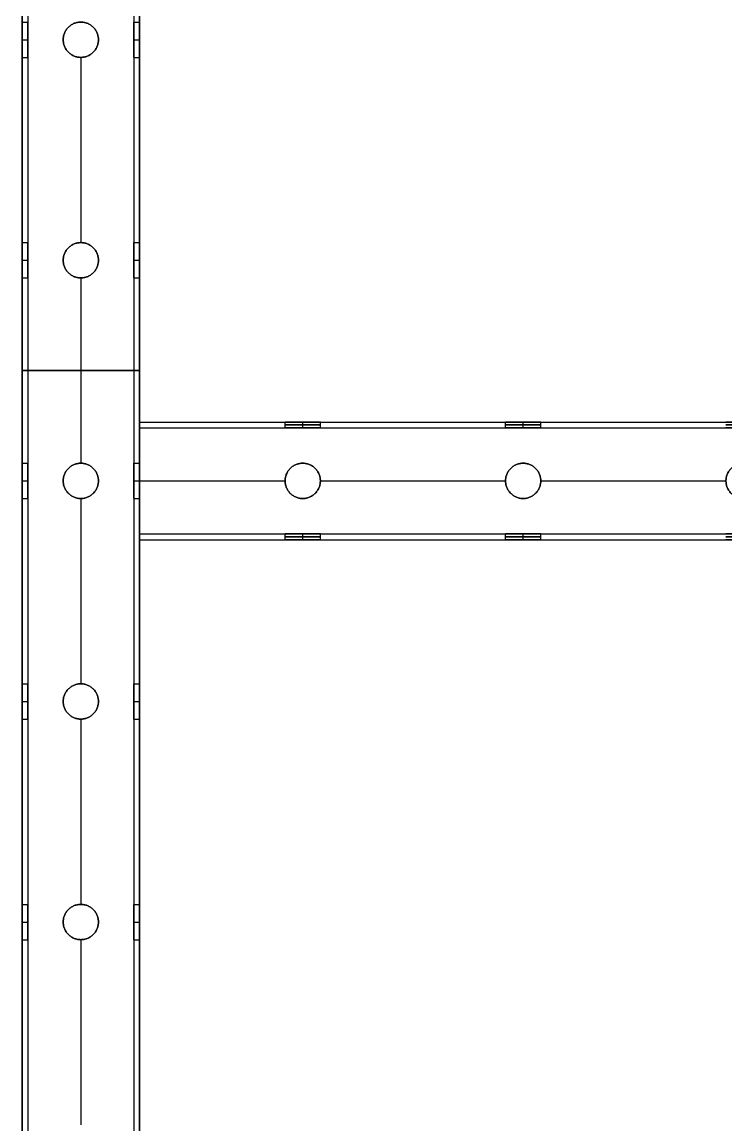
# Model space of a CAD drawing. Header units: millimetres. Extents: x 1279 to 9834, y -699 to 998.
# Drawn here: x 6355.5 to 6595, y -204.2 to 170.8 of the extents above; entities that cross this region are included whole.
import ezdxf

# ---------------------------------------------------------------- set-up
doc = ezdxf.new("R2010")
doc.units = ezdxf.units.MM
doc.header["$MEASUREMENT"] = 0
doc.layers.add('staal', color=7, linetype='Continuous', true_color=0x4c4c4c)

msp = doc.modelspace()

# ---------------------------------------------------------------- linework, layer by layer
at = {"layer": 'staal'}
for p, q in [((6355.49, 170.8, 1905.19), (6357.49, 170.8, 1905.19)), ((6375.49, 170.8, 1923.19), (6375.49, 170.8, 1925.19)), ((6375.49, 170.8, 1885.19), (6375.49, 170.8, 1887.19)), ((6393.49, 170.8, 1905.19), (6395.49, 170.8, 1905.19)), ((6355.49, 164.8, 1899.19), (6357.49, 164.8, 1899.19)), ((6355.49, 164.8, 1911.19), (6357.49, 164.8, 1911.19)), ((6369.49, 164.8, 1923.19), (6369.49, 164.8, 1925.19)), ((6369.49, 164.8, 1885.19), (6369.49, 164.8, 1887.19)), ((6381.49, 164.8, 1923.19), (6381.49, 164.8, 1925.19)), ((6381.49, 164.8, 1885.19), (6381.49, 164.8, 1887.19)), ((6393.49, 164.8, 1899.19), (6395.49, 164.8, 1899.19)), ((6393.49, 164.8, 1911.19), (6395.49, 164.8, 1911.19)), ((6355.49, 158.8, 1905.19), (6357.49, 158.8, 1905.19)), ((6375.49, 158.8, 1923.19), (6375.49, 158.8, 1925.19)), ((6375.49, 158.8, 1885.19), (6375.49, 158.8, 1887.19)), ((6393.49, 158.8, 1905.19), (6395.49, 158.8, 1905.19)), ((6355.49, 95.8, 1905.19), (6357.49, 95.8, 1905.19)), ((6375.49, 95.8, 1923.19), (6375.49, 95.8, 1925.19)), ((6375.49, 95.8, 1885.19), (6375.49, 95.8, 1887.19)), ((6393.49, 95.8, 1905.19), (6395.49, 95.8, 1905.19)), ((6355.49, 89.8, 1899.19), (6357.49, 89.8, 1899.19)), ((6355.49, 89.8, 1911.19), (6357.49, 89.8, 1911.19)), ((6369.49, 89.8, 1923.19), (6369.49, 89.8, 1925.19)), ((6369.49, 89.8, 1885.19), (6369.49, 89.8, 1887.19)), ((6381.49, 89.8, 1923.19), (6381.49, 89.8, 1925.19)), ((6381.49, 89.8, 1885.19), (6381.49, 89.8, 1887.19)), ((6393.49, 89.8, 1899.19), (6395.49, 89.8, 1899.19)), ((6393.49, 89.8, 1911.19), (6395.49, 89.8, 1911.19)), ((6355.49, 83.8, 1905.19), (6357.49, 83.8, 1905.19)), ((6375.49, 83.8, 1923.19), (6375.49, 83.8, 1925.19)), ((6375.49, 83.8, 1885.19), (6375.49, 83.8, 1887.19)), ((6393.49, 83.8, 1905.19), (6395.49, 83.8, 1905.19)), ((6395.49, 32.8, 796.69), (6395.49, 34.8, 796.69)), ((6444.99, 32.8, 796.69), (6444.99, 34.8, 796.69)), ((6450.99, 32.8, 802.69), (6450.99, 34.8, 802.69)), ((6450.99, 32.8, 790.69), (6450.99, 34.8, 790.69)), ((6456.99, 32.8, 796.69), (6456.99, 34.8, 796.69)), ((6519.99, 32.8, 796.69), (6519.99, 34.8, 796.69)), ((6525.99, 32.8, 802.69), (6525.99, 34.8, 802.69)), ((6525.99, 32.8, 790.69), (6525.99, 34.8, 790.69)), ((6531.99, 32.8, 796.69), (6531.99, 34.8, 796.69)), ((6355.49, 20.8, 1905.19), (6357.49, 20.8, 1905.19)), ((6375.49, 20.8, 1923.19), (6375.49, 20.8, 1925.19)), ((6375.49, 20.8, 1885.19), (6375.49, 20.8, 1887.19)), ((6393.49, 20.8, 1905.19), (6395.49, 20.8, 1905.19)), ((6450.99, 20.8, 778.69), (6450.99, 20.8, 776.69)), ((6450.99, 20.8, 816.69), (6450.99, 20.8, 814.69)), ((6525.99, 20.8, 778.69), (6525.99, 20.8, 776.69)), ((6525.99, 20.8, 816.69), (6525.99, 20.8, 814.69)), ((6355.49, 14.8, 1899.19), (6357.49, 14.8, 1899.19)), ((6355.49, 14.8, 1911.19), (6357.49, 14.8, 1911.19)), ((6369.49, 14.8, 1923.19), (6369.49, 14.8, 1925.19)), ((6369.49, 14.8, 1885.19), (6369.49, 14.8, 1887.19)), ((6381.49, 14.8, 1923.19), (6381.49, 14.8, 1925.19)), ((6381.49, 14.8, 1885.19), (6381.49, 14.8, 1887.19)), ((6393.49, 14.8, 1899.19), (6395.49, 14.8, 1899.19)), ((6393.49, 14.8, 1911.19), (6395.49, 14.8, 1911.19)), ((6395.49, 14.8, 816.69), (6395.49, 14.8, 814.69)), ((6395.49, 14.8, 778.69), (6395.49, 14.8, 776.69)), ((6444.99, 14.8, 778.69), (6444.99, 14.8, 776.69)), ((6444.99, 14.8, 816.69), (6444.99, 14.8, 814.69)), ((6456.99, 14.8, 778.69), (6456.99, 14.8, 776.69)), ((6456.99, 14.8, 816.69), (6456.99, 14.8, 814.69)), ((6519.99, 14.8, 778.69), (6519.99, 14.8, 776.69)), ((6519.99, 14.8, 816.69), (6519.99, 14.8, 814.69)), ((6531.99, 14.8, 778.69), (6531.99, 14.8, 776.69)), ((6531.99, 14.8, 816.69), (6531.99, 14.8, 814.69)), ((6355.49, 8.8, 1905.19), (6357.49, 8.8, 1905.19)), ((6375.49, 8.8, 1923.19), (6375.49, 8.8, 1925.19)), ((6375.49, 8.8, 1885.19), (6375.49, 8.8, 1887.19)), ((6393.49, 8.8, 1905.19), (6395.49, 8.8, 1905.19)), ((6450.99, 8.8, 778.69), (6450.99, 8.8, 776.69)), ((6450.99, 8.8, 816.69), (6450.99, 8.8, 814.69)), ((6525.99, 8.8, 778.69), (6525.99, 8.8, 776.69)), ((6525.99, 8.8, 816.69), (6525.99, 8.8, 814.69)), ((6395.49, -5.2, 796.69), (6395.49, -3.2, 796.69)), ((6444.99, -5.2, 796.69), (6444.99, -3.2, 796.69)), ((6450.99, -5.2, 802.69), (6450.99, -3.2, 802.69)), ((6450.99, -5.2, 790.69), (6450.99, -3.2, 790.69)), ((6456.99, -5.2, 796.69), (6456.99, -3.2, 796.69)), ((6519.99, -5.2, 796.69), (6519.99, -3.2, 796.69)), ((6525.99, -5.2, 802.69), (6525.99, -3.2, 802.69)), ((6525.99, -5.2, 790.69), (6525.99, -3.2, 790.69)), ((6531.99, -5.2, 796.69), (6531.99, -3.2, 796.69)), ((6355.49, -54.2, 1905.19), (6357.49, -54.2, 1905.19)), ((6375.49, -54.2, 1923.19), (6375.49, -54.2, 1925.19)), ((6375.49, -54.2, 1885.19), (6375.49, -54.2, 1887.19)), ((6393.49, -54.2, 1905.19), (6395.49, -54.2, 1905.19)), ((6355.49, -60.2, 1899.19), (6357.49, -60.2, 1899.19)), ((6355.49, -60.2, 1911.19), (6357.49, -60.2, 1911.19)), ((6369.49, -60.2, 1923.19), (6369.49, -60.2, 1925.19)), ((6369.49, -60.2, 1885.19), (6369.49, -60.2, 1887.19)), ((6381.49, -60.2, 1923.19), (6381.49, -60.2, 1925.19)), ((6381.49, -60.2, 1885.19), (6381.49, -60.2, 1887.19)), ((6393.49, -60.2, 1899.19), (6395.49, -60.2, 1899.19)), ((6393.49, -60.2, 1911.19), (6395.49, -60.2, 1911.19)), ((6355.49, -66.2, 1905.19), (6357.49, -66.2, 1905.19)), ((6375.49, -66.2, 1923.19), (6375.49, -66.2, 1925.19)), ((6375.49, -66.2, 1885.19), (6375.49, -66.2, 1887.19)), ((6393.49, -66.2, 1905.19), (6395.49, -66.2, 1905.19)), ((6355.49, -129.2, 1905.19), (6357.49, -129.2, 1905.19)), ((6375.49, -129.2, 1923.19), (6375.49, -129.2, 1925.19)), ((6375.49, -129.2, 1885.19), (6375.49, -129.2, 1887.19)), ((6393.49, -129.2, 1905.19), (6395.49, -129.2, 1905.19)), ((6355.49, -135.2, 1899.19), (6357.49, -135.2, 1899.19)), ((6355.49, -135.2, 1911.19), (6357.49, -135.2, 1911.19)), ((6369.49, -135.2, 1923.19), (6369.49, -135.2, 1925.19)), ((6369.49, -135.2, 1885.19), (6369.49, -135.2, 1887.19)), ((6381.49, -135.2, 1923.19), (6381.49, -135.2, 1925.19)), ((6381.49, -135.2, 1885.19), (6381.49, -135.2, 1887.19)), ((6393.49, -135.2, 1899.19), (6395.49, -135.2, 1899.19)), ((6393.49, -135.2, 1911.19), (6395.49, -135.2, 1911.19)), ((6355.49, -141.2, 1905.19), (6357.49, -141.2, 1905.19)), ((6375.49, -141.2, 1923.19), (6375.49, -141.2, 1925.19)), ((6375.49, -141.2, 1885.19), (6375.49, -141.2, 1887.19)), ((6393.49, -141.2, 1905.19), (6395.49, -141.2, 1905.19))]:
    msp.add_line(p, q, dxfattribs=at)
for points in [[(6355.49, 710.3), (7671.49, 710.3), (7671.49, -605.7), (6355.49, -605.7)], [(6395.49, 670.3), (7631.49, 670.3), (7631.49, -565.7), (6395.49, -565.7)]]:
    msp.add_lwpolyline(points, close=True, dxfattribs=at)
for points in [[(6355.49, 710.3, 1885.19), (6355.49, 52.3, 1885.19), (6355.49, -605.7, 1885.19)], [(6355.49, 710.3, 1925.19), (6355.49, 52.3, 1925.19), (6355.49, -605.7, 1925.19)], [(6357.49, 708.3, 1923.19), (6357.49, 52.3, 1923.19), (6357.49, -603.7, 1923.19)], [(6357.49, 708.3, 1887.19), (6357.49, 52.3, 1887.19), (6357.49, -603.7, 1887.19)], [(6393.49, 672.3, 1923.19), (6393.49, 52.3, 1923.19), (6393.49, -567.7, 1923.19)], [(6393.49, 672.3, 1887.19), (6393.49, 52.3, 1887.19), (6393.49, -567.7, 1887.19)], [(6395.49, 670.3, 1885.19), (6395.49, 52.3, 1885.19), (6395.49, -565.7, 1885.19)], [(6395.49, 670.3, 1925.19), (6395.49, 52.3, 1925.19), (6395.49, -565.7, 1925.19)], [(6355.49, 158.8, 1905.19), (6355.49, 127.3, 1905.19), (6355.49, 95.8, 1905.19)], [(6357.49, 158.8, 1905.19), (6357.49, 127.3, 1905.19), (6357.49, 95.8, 1905.19)], [(6375.49, 158.8, 1925.19), (6375.49, 127.3, 1925.19), (6375.49, 95.8, 1925.19)], [(6375.49, 158.8, 1923.19), (6375.49, 127.3, 1923.19), (6375.49, 95.8, 1923.19)], [(6375.49, 158.8, 1887.19), (6375.49, 127.3, 1887.19), (6375.49, 95.8, 1887.19)], [(6375.49, 158.8, 1885.19), (6375.49, 127.3, 1885.19), (6375.49, 95.8, 1885.19)], [(6393.49, 158.8, 1905.19), (6393.49, 127.3, 1905.19), (6393.49, 95.8, 1905.19)], [(6395.49, 158.8, 1905.19), (6395.49, 127.3, 1905.19), (6395.49, 95.8, 1905.19)], [(6355.49, 83.8, 1905.19), (6355.49, 52.3, 1905.19), (6355.49, 20.8, 1905.19)], [(6357.49, 83.8, 1905.19), (6357.49, 52.3, 1905.19), (6357.49, 20.8, 1905.19)], [(6375.49, 83.8, 1925.19), (6375.49, 52.3, 1925.19), (6375.49, 20.8, 1925.19)], [(6375.49, 83.8, 1923.19), (6375.49, 52.3, 1923.19), (6375.49, 20.8, 1923.19)], [(6375.49, 83.8, 1887.19), (6375.49, 52.3, 1887.19), (6375.49, 20.8, 1887.19)], [(6375.49, 83.8, 1885.19), (6375.49, 52.3, 1885.19), (6375.49, 20.8, 1885.19)], [(6393.49, 83.8, 1905.19), (6393.49, 52.3, 1905.19), (6393.49, 20.8, 1905.19)], [(6395.49, 83.8, 1905.19), (6395.49, 52.3, 1905.19), (6395.49, 20.8, 1905.19)], [(6395.49, 52.3, 1925.19), (6375.49, 52.3, 1925.19), (6355.49, 52.3, 1925.19)], [(6355.49, 52.3, 1925.19), (6355.49, 52.3, 1905.19), (6355.49, 52.3, 1885.19)], [(6355.49, 52.3, 1885.19), (6375.49, 52.3, 1885.19), (6395.49, 52.3, 1885.19)], [(6357.49, 52.3, 1887.19), (6357.49, 52.3, 1905.19), (6357.49, 52.3, 1923.19)], [(6357.49, 52.3, 1923.19), (6375.49, 52.3, 1923.19), (6393.49, 52.3, 1923.19)], [(6393.49, 52.3, 1887.19), (6375.49, 52.3, 1887.19), (6357.49, 52.3, 1887.19)], [(6393.49, 52.3, 1923.19), (6393.49, 52.3, 1905.19), (6393.49, 52.3, 1887.19)], [(6395.49, 52.3, 1885.19), (6395.49, 52.3, 1905.19), (6395.49, 52.3, 1925.19)], [(6395.49, -5.2, 776.69), (6395.49, 14.8, 776.69), (6395.49, 34.8, 776.69)], [(6395.49, 34.8, 776.69), (6713.24, 34.8, 776.69), (7030.99, 34.8, 776.69)], [(6395.49, 34.8, 776.69), (6395.49, 34.8, 796.69), (6395.49, 34.8, 816.69)], [(6395.49, 34.8, 816.69), (6713.24, 34.8, 816.69), (7030.99, 34.8, 816.69)], [(6395.49, 34.8, 816.69), (6395.49, 14.8, 816.69), (6395.49, -5.2, 816.69)], [(6395.49, 34.8, 796.69), (6420.24, 34.8, 796.69), (6444.99, 34.8, 796.69)], [(6456.99, 34.8, 796.69), (6488.49, 34.8, 796.69), (6519.99, 34.8, 796.69)], [(6531.99, 34.8, 796.69), (6563.49, 34.8, 796.69), (6594.99, 34.8, 796.69)], [(6395.49, 32.8, 814.69), (6395.49, 32.8, 796.69), (6395.49, 32.8, 778.69)], [(6395.49, 32.8, 778.69), (6713.24, 32.8, 778.69), (7030.99, 32.8, 778.69)], [(6395.49, 32.8, 814.69), (6713.24, 32.8, 814.69), (7030.99, 32.8, 814.69)], [(6395.49, 32.8, 778.69), (6395.49, 14.8, 778.69), (6395.49, -3.2, 778.69)], [(6395.49, -3.2, 814.69), (6395.49, 14.8, 814.69), (6395.49, 32.8, 814.69)], [(6395.49, 32.8, 796.69), (6420.24, 32.8, 796.69), (6444.99, 32.8, 796.69)], [(6456.99, 32.8, 796.69), (6488.49, 32.8, 796.69), (6519.99, 32.8, 796.69)], [(6531.99, 32.8, 796.69), (6563.49, 32.8, 796.69), (6594.99, 32.8, 796.69)], [(6395.49, 14.8, 776.69), (6420.24, 14.8, 776.69), (6444.99, 14.8, 776.69)], [(6395.49, 14.8, 816.69), (6420.24, 14.8, 816.69), (6444.99, 14.8, 816.69)], [(6395.49, 14.8, 778.69), (6420.24, 14.8, 778.69), (6444.99, 14.8, 778.69)], [(6395.49, 14.8, 814.69), (6420.24, 14.8, 814.69), (6444.99, 14.8, 814.69)], [(6456.99, 14.8, 776.69), (6488.49, 14.8, 776.69), (6519.99, 14.8, 776.69)], [(6456.99, 14.8, 816.69), (6488.49, 14.8, 816.69), (6519.99, 14.8, 816.69)], [(6456.99, 14.8, 778.69), (6488.49, 14.8, 778.69), (6519.99, 14.8, 778.69)], [(6456.99, 14.8, 814.69), (6488.49, 14.8, 814.69), (6519.99, 14.8, 814.69)], [(6531.99, 14.8, 776.69), (6563.49, 14.8, 776.69), (6594.99, 14.8, 776.69)], [(6531.99, 14.8, 816.69), (6563.49, 14.8, 816.69), (6594.99, 14.8, 816.69)], [(6531.99, 14.8, 778.69), (6563.49, 14.8, 778.69), (6594.99, 14.8, 778.69)], [(6531.99, 14.8, 814.69), (6563.49, 14.8, 814.69), (6594.99, 14.8, 814.69)], [(6355.49, 8.8, 1905.19), (6355.49, -22.7, 1905.19), (6355.49, -54.2, 1905.19)], [(6357.49, 8.8, 1905.19), (6357.49, -22.7, 1905.19), (6357.49, -54.2, 1905.19)], [(6375.49, 8.8, 1925.19), (6375.49, -22.7, 1925.19), (6375.49, -54.2, 1925.19)], [(6375.49, 8.8, 1923.19), (6375.49, -22.7, 1923.19), (6375.49, -54.2, 1923.19)], [(6375.49, 8.8, 1887.19), (6375.49, -22.7, 1887.19), (6375.49, -54.2, 1887.19)], [(6375.49, 8.8, 1885.19), (6375.49, -22.7, 1885.19), (6375.49, -54.2, 1885.19)], [(6393.49, 8.8, 1905.19), (6393.49, -22.7, 1905.19), (6393.49, -54.2, 1905.19)], [(6395.49, 8.8, 1905.19), (6395.49, -22.7, 1905.19), (6395.49, -54.2, 1905.19)], [(6395.49, -3.2, 778.69), (6713.24, -3.2, 778.69), (7030.99, -3.2, 778.69)], [(6395.49, -3.2, 778.69), (6395.49, -3.2, 796.69), (6395.49, -3.2, 814.69)], [(6395.49, -3.2, 814.69), (6713.24, -3.2, 814.69), (7030.99, -3.2, 814.69)], [(6395.49, -3.2, 796.69), (6420.24, -3.2, 796.69), (6444.99, -3.2, 796.69)], [(6456.99, -3.2, 796.69), (6488.49, -3.2, 796.69), (6519.99, -3.2, 796.69)], [(6531.99, -3.2, 796.69), (6563.49, -3.2, 796.69), (6594.99, -3.2, 796.69)], [(6395.49, -5.2, 776.69), (6713.24, -5.2, 776.69), (7030.99, -5.2, 776.69)], [(6395.49, -5.2, 816.69), (6713.24, -5.2, 816.69), (7030.99, -5.2, 816.69)], [(6395.49, -5.2, 816.69), (6395.49, -5.2, 796.69), (6395.49, -5.2, 776.69)], [(6395.49, -5.2, 796.69), (6420.24, -5.2, 796.69), (6444.99, -5.2, 796.69)], [(6456.99, -5.2, 796.69), (6488.49, -5.2, 796.69), (6519.99, -5.2, 796.69)], [(6531.99, -5.2, 796.69), (6563.49, -5.2, 796.69), (6594.99, -5.2, 796.69)], [(6355.49, -66.2, 1905.19), (6355.49, -97.7, 1905.19), (6355.49, -129.2, 1905.19)], [(6357.49, -66.2, 1905.19), (6357.49, -97.7, 1905.19), (6357.49, -129.2, 1905.19)], [(6375.49, -66.2, 1925.19), (6375.49, -97.7, 1925.19), (6375.49, -129.2, 1925.19)], [(6375.49, -66.2, 1923.19), (6375.49, -97.7, 1923.19), (6375.49, -129.2, 1923.19)], [(6375.49, -66.2, 1887.19), (6375.49, -97.7, 1887.19), (6375.49, -129.2, 1887.19)], [(6375.49, -66.2, 1885.19), (6375.49, -97.7, 1885.19), (6375.49, -129.2, 1885.19)], [(6393.49, -66.2, 1905.19), (6393.49, -97.7, 1905.19), (6393.49, -129.2, 1905.19)], [(6395.49, -66.2, 1905.19), (6395.49, -97.7, 1905.19), (6395.49, -129.2, 1905.19)], [(6355.49, -141.2, 1905.19), (6355.49, -172.7, 1905.19), (6355.49, -204.2, 1905.19)], [(6357.49, -141.2, 1905.19), (6357.49, -172.7, 1905.19), (6357.49, -204.2, 1905.19)], [(6375.49, -141.2, 1925.19), (6375.49, -172.7, 1925.19), (6375.49, -204.2, 1925.19)], [(6375.49, -141.2, 1923.19), (6375.49, -172.7, 1923.19), (6375.49, -204.2, 1923.19)], [(6375.49, -141.2, 1887.19), (6375.49, -172.7, 1887.19), (6375.49, -204.2, 1887.19)], [(6375.49, -141.2, 1885.19), (6375.49, -172.7, 1885.19), (6375.49, -204.2, 1885.19)], [(6393.49, -141.2, 1905.19), (6393.49, -172.7, 1905.19), (6393.49, -204.2, 1905.19)], [(6395.49, -141.2, 1905.19), (6395.49, -172.7, 1905.19), (6395.49, -204.2, 1905.19)]]:
    msp.add_open_spline(points, degree=2, dxfattribs=at)
for points, weights, knots in [([(6355.49, 164.8, 1899.19), (6355.49, 170.8, 1899.19), (6355.49, 170.8, 1905.19), (6355.49, 170.8, 1911.19), (6355.49, 164.8, 1911.19), (6355.49, 158.8, 1911.19), (6355.49, 158.8, 1905.19), (6355.49, 158.8, 1899.19), (6355.49, 164.8, 1899.19)], [1, 0.707106781187, 1, 0.707106781187, 1, 0.707106781187, 1, 0.707106781187, 1], [0, 0, 0, 7.853982, 7.853982, 15.707963, 15.707963, 23.561945, 23.561945, 31.415927, 31.415927, 31.415927]), ([(6357.49, 164.8, 1899.19), (6357.49, 158.8, 1899.19), (6357.49, 158.8, 1905.19), (6357.49, 158.8, 1911.19), (6357.49, 164.8, 1911.19), (6357.49, 170.8, 1911.19), (6357.49, 170.8, 1905.19), (6357.49, 170.8, 1899.19), (6357.49, 164.8, 1899.19)], [1, 0.707106781187, 1, 0.707106781187, 1, 0.707106781187, 1, 0.707106781187, 1], [-31.415927, -31.415927, -31.415927, -23.561945, -23.561945, -15.707963, -15.707963, -7.853982, -7.853982, 0, 0, 0]), ([(6381.49, 164.8, 1925.19), (6381.49, 158.8, 1925.19), (6375.49, 158.8, 1925.19), (6369.49, 158.8, 1925.19), (6369.49, 164.8, 1925.19), (6369.49, 170.8, 1925.19), (6375.49, 170.8, 1925.19), (6381.49, 170.8, 1925.19), (6381.49, 164.8, 1925.19)], [1, 0.707106781187, 1, 0.707106781187, 1, 0.707106781187, 1, 0.707106781187, 1], [-31.415927, -31.415927, -31.415927, -23.561945, -23.561945, -15.707963, -15.707963, -7.853982, -7.853982, 0, 0, 0]), ([(6381.49, 164.8, 1923.19), (6381.49, 170.8, 1923.19), (6375.49, 170.8, 1923.19), (6369.49, 170.8, 1923.19), (6369.49, 164.8, 1923.19), (6369.49, 158.8, 1923.19), (6375.49, 158.8, 1923.19), (6381.49, 158.8, 1923.19), (6381.49, 164.8, 1923.19)], [1, 0.707106781187, 1, 0.707106781187, 1, 0.707106781187, 1, 0.707106781187, 1], [0, 0, 0, 7.853982, 7.853982, 15.707963, 15.707963, 23.561945, 23.561945, 31.415927, 31.415927, 31.415927]), ([(6381.49, 164.8, 1887.19), (6381.49, 158.8, 1887.19), (6375.49, 158.8, 1887.19), (6369.49, 158.8, 1887.19), (6369.49, 164.8, 1887.19), (6369.49, 170.8, 1887.19), (6375.49, 170.8, 1887.19), (6381.49, 170.8, 1887.19), (6381.49, 164.8, 1887.19)], [1, 0.707106781187, 1, 0.707106781187, 1, 0.707106781187, 1, 0.707106781187, 1], [-31.415927, -31.415927, -31.415927, -23.561945, -23.561945, -15.707963, -15.707963, -7.853982, -7.853982, 0, 0, 0]), ([(6381.49, 164.8, 1885.19), (6381.49, 170.8, 1885.19), (6375.49, 170.8, 1885.19), (6369.49, 170.8, 1885.19), (6369.49, 164.8, 1885.19), (6369.49, 158.8, 1885.19), (6375.49, 158.8, 1885.19), (6381.49, 158.8, 1885.19), (6381.49, 164.8, 1885.19)], [1, 0.707106781187, 1, 0.707106781187, 1, 0.707106781187, 1, 0.707106781187, 1], [0, 0, 0, 7.853982, 7.853982, 15.707963, 15.707963, 23.561945, 23.561945, 31.415927, 31.415927, 31.415927]), ([(6393.49, 164.8, 1899.19), (6393.49, 170.8, 1899.19), (6393.49, 170.8, 1905.19), (6393.49, 170.8, 1911.19), (6393.49, 164.8, 1911.19), (6393.49, 158.8, 1911.19), (6393.49, 158.8, 1905.19), (6393.49, 158.8, 1899.19), (6393.49, 164.8, 1899.19)], [1, 0.707106781187, 1, 0.707106781187, 1, 0.707106781187, 1, 0.707106781187, 1], [0, 0, 0, 7.853982, 7.853982, 15.707963, 15.707963, 23.561945, 23.561945, 31.415927, 31.415927, 31.415927]), ([(6395.49, 164.8, 1899.19), (6395.49, 158.8, 1899.19), (6395.49, 158.8, 1905.19), (6395.49, 158.8, 1911.19), (6395.49, 164.8, 1911.19), (6395.49, 170.8, 1911.19), (6395.49, 170.8, 1905.19), (6395.49, 170.8, 1899.19), (6395.49, 164.8, 1899.19)], [1, 0.707106781187, 1, 0.707106781187, 1, 0.707106781187, 1, 0.707106781187, 1], [-31.415927, -31.415927, -31.415927, -23.561945, -23.561945, -15.707963, -15.707963, -7.853982, -7.853982, 0, 0, 0]), ([(6355.49, 89.8, 1899.19), (6355.49, 95.8, 1899.19), (6355.49, 95.8, 1905.19), (6355.49, 95.8, 1911.19), (6355.49, 89.8, 1911.19), (6355.49, 83.8, 1911.19), (6355.49, 83.8, 1905.19), (6355.49, 83.8, 1899.19), (6355.49, 89.8, 1899.19)], [1, 0.707106781187, 1, 0.707106781187, 1, 0.707106781187, 1, 0.707106781187, 1], [0, 0, 0, 7.853982, 7.853982, 15.707963, 15.707963, 23.561945, 23.561945, 31.415927, 31.415927, 31.415927]), ([(6357.49, 89.8, 1899.19), (6357.49, 83.8, 1899.19), (6357.49, 83.8, 1905.19), (6357.49, 83.8, 1911.19), (6357.49, 89.8, 1911.19), (6357.49, 95.8, 1911.19), (6357.49, 95.8, 1905.19), (6357.49, 95.8, 1899.19), (6357.49, 89.8, 1899.19)], [1, 0.707106781187, 1, 0.707106781187, 1, 0.707106781187, 1, 0.707106781187, 1], [-31.415927, -31.415927, -31.415927, -23.561945, -23.561945, -15.707963, -15.707963, -7.853982, -7.853982, 0, 0, 0]), ([(6381.49, 89.8, 1925.19), (6381.49, 83.8, 1925.19), (6375.49, 83.8, 1925.19), (6369.49, 83.8, 1925.19), (6369.49, 89.8, 1925.19), (6369.49, 95.8, 1925.19), (6375.49, 95.8, 1925.19), (6381.49, 95.8, 1925.19), (6381.49, 89.8, 1925.19)], [1, 0.707106781187, 1, 0.707106781187, 1, 0.707106781187, 1, 0.707106781187, 1], [-31.415927, -31.415927, -31.415927, -23.561945, -23.561945, -15.707963, -15.707963, -7.853982, -7.853982, 0, 0, 0]), ([(6381.49, 89.8, 1923.19), (6381.49, 95.8, 1923.19), (6375.49, 95.8, 1923.19), (6369.49, 95.8, 1923.19), (6369.49, 89.8, 1923.19), (6369.49, 83.8, 1923.19), (6375.49, 83.8, 1923.19), (6381.49, 83.8, 1923.19), (6381.49, 89.8, 1923.19)], [1, 0.707106781187, 1, 0.707106781187, 1, 0.707106781187, 1, 0.707106781187, 1], [0, 0, 0, 7.853982, 7.853982, 15.707963, 15.707963, 23.561945, 23.561945, 31.415927, 31.415927, 31.415927]), ([(6381.49, 89.8, 1887.19), (6381.49, 83.8, 1887.19), (6375.49, 83.8, 1887.19), (6369.49, 83.8, 1887.19), (6369.49, 89.8, 1887.19), (6369.49, 95.8, 1887.19), (6375.49, 95.8, 1887.19), (6381.49, 95.8, 1887.19), (6381.49, 89.8, 1887.19)], [1, 0.707106781187, 1, 0.707106781187, 1, 0.707106781187, 1, 0.707106781187, 1], [-31.415927, -31.415927, -31.415927, -23.561945, -23.561945, -15.707963, -15.707963, -7.853982, -7.853982, 0, 0, 0]), ([(6381.49, 89.8, 1885.19), (6381.49, 95.8, 1885.19), (6375.49, 95.8, 1885.19), (6369.49, 95.8, 1885.19), (6369.49, 89.8, 1885.19), (6369.49, 83.8, 1885.19), (6375.49, 83.8, 1885.19), (6381.49, 83.8, 1885.19), (6381.49, 89.8, 1885.19)], [1, 0.707106781187, 1, 0.707106781187, 1, 0.707106781187, 1, 0.707106781187, 1], [0, 0, 0, 7.853982, 7.853982, 15.707963, 15.707963, 23.561945, 23.561945, 31.415927, 31.415927, 31.415927]), ([(6393.49, 89.8, 1899.19), (6393.49, 95.8, 1899.19), (6393.49, 95.8, 1905.19), (6393.49, 95.8, 1911.19), (6393.49, 89.8, 1911.19), (6393.49, 83.8, 1911.19), (6393.49, 83.8, 1905.19), (6393.49, 83.8, 1899.19), (6393.49, 89.8, 1899.19)], [1, 0.707106781187, 1, 0.707106781187, 1, 0.707106781187, 1, 0.707106781187, 1], [0, 0, 0, 7.853982, 7.853982, 15.707963, 15.707963, 23.561945, 23.561945, 31.415927, 31.415927, 31.415927]), ([(6395.49, 89.8, 1899.19), (6395.49, 83.8, 1899.19), (6395.49, 83.8, 1905.19), (6395.49, 83.8, 1911.19), (6395.49, 89.8, 1911.19), (6395.49, 95.8, 1911.19), (6395.49, 95.8, 1905.19), (6395.49, 95.8, 1899.19), (6395.49, 89.8, 1899.19)], [1, 0.707106781187, 1, 0.707106781187, 1, 0.707106781187, 1, 0.707106781187, 1], [-31.415927, -31.415927, -31.415927, -23.561945, -23.561945, -15.707963, -15.707963, -7.853982, -7.853982, 0, 0, 0]), ([(6450.99, 34.8, 802.69), (6444.99, 34.8, 802.69), (6444.99, 34.8, 796.69), (6444.99, 34.8, 790.69), (6450.99, 34.8, 790.69), (6456.99, 34.8, 790.69), (6456.99, 34.8, 796.69), (6456.99, 34.8, 802.69), (6450.99, 34.8, 802.69)], [1, 0.707106781187, 1, 0.707106781187, 1, 0.707106781187, 1, 0.707106781187, 1], [-31.415927, -31.415927, -31.415927, -23.561945, -23.561945, -15.707963, -15.707963, -7.853982, -7.853982, 0, 0, 0]), ([(6450.99, 33.8, 802.69), (6456.99, 33.8, 802.69), (6456.99, 33.8, 796.69), (6456.99, 33.8, 790.69), (6450.99, 33.8, 790.69), (6444.99, 33.8, 790.69), (6444.99, 33.8, 796.69), (6444.99, 33.8, 802.69), (6450.99, 33.8, 802.69)], [1, 0.707106781187, 1, 0.707106781187, 1, 0.707106781187, 1, 0.707106781187, 1], [0, 0, 0, 7.853982, 7.853982, 15.707963, 15.707963, 23.561945, 23.561945, 31.415927, 31.415927, 31.415927]), ([(6525.99, 34.8, 802.69), (6519.99, 34.8, 802.69), (6519.99, 34.8, 796.69), (6519.99, 34.8, 790.69), (6525.99, 34.8, 790.69), (6531.99, 34.8, 790.69), (6531.99, 34.8, 796.69), (6531.99, 34.8, 802.69), (6525.99, 34.8, 802.69)], [1, 0.707106781187, 1, 0.707106781187, 1, 0.707106781187, 1, 0.707106781187, 1], [-31.415927, -31.415927, -31.415927, -23.561945, -23.561945, -15.707963, -15.707963, -7.853982, -7.853982, 0, 0, 0]), ([(6525.99, 33.8, 802.69), (6531.99, 33.8, 802.69), (6531.99, 33.8, 796.69), (6531.99, 33.8, 790.69), (6525.99, 33.8, 790.69), (6519.99, 33.8, 790.69), (6519.99, 33.8, 796.69), (6519.99, 33.8, 802.69), (6525.99, 33.8, 802.69)], [1, 0.707106781187, 1, 0.707106781187, 1, 0.707106781187, 1, 0.707106781187, 1], [0, 0, 0, 7.853982, 7.853982, 15.707963, 15.707963, 23.561945, 23.561945, 31.415927, 31.415927, 31.415927]), ([(6600.99, 34.8, 802.69), (6594.99, 34.8, 802.69), (6594.99, 34.8, 796.69), (6594.99, 34.8, 790.69), (6600.99, 34.8, 790.69), (6606.99, 34.8, 790.69), (6606.99, 34.8, 796.69), (6606.99, 34.8, 802.69), (6600.99, 34.8, 802.69)], [1, 0.707106781187, 1, 0.707106781187, 1, 0.707106781187, 1, 0.707106781187, 1], [-31.415927, -31.415927, -31.415927, -23.561945, -23.561945, -15.707963, -15.707963, -7.853982, -7.853982, 0, 0, 0]), ([(6600.99, 33.8, 802.69), (6606.99, 33.8, 802.69), (6606.99, 33.8, 796.69), (6606.99, 33.8, 790.69), (6600.99, 33.8, 790.69), (6594.99, 33.8, 790.69), (6594.99, 33.8, 796.69), (6594.99, 33.8, 802.69), (6600.99, 33.8, 802.69)], [1, 0.707106781187, 1, 0.707106781187, 1, 0.707106781187, 1, 0.707106781187, 1], [0, 0, 0, 7.853982, 7.853982, 15.707963, 15.707963, 23.561945, 23.561945, 31.415927, 31.415927, 31.415927]), ([(6450.99, 32.8, 802.69), (6456.99, 32.8, 802.69), (6456.99, 32.8, 796.69), (6456.99, 32.8, 790.69), (6450.99, 32.8, 790.69), (6444.99, 32.8, 790.69), (6444.99, 32.8, 796.69), (6444.99, 32.8, 802.69), (6450.99, 32.8, 802.69)], [0.999999860338, 0.707106851018, 1, 0.707106781187, 1, 0.707106781187, 1, 0.707106851018, 0.999999860338], [0, 0, 0, 7.853981, 7.853981, 15.707963, 15.707963, 23.561946, 23.561946, 31.415927, 31.415927, 31.415927]), ([(6525.99, 32.8, 802.69), (6531.99, 32.8, 802.69), (6531.99, 32.8, 796.69), (6531.99, 32.8, 790.69), (6525.99, 32.8, 790.69), (6519.99, 32.8, 790.69), (6519.99, 32.8, 796.69), (6519.99, 32.8, 802.69), (6525.99, 32.8, 802.69)], [1, 0.707106781187, 1, 0.707106781187, 1, 0.707106781187, 1, 0.707106781187, 1], [0, 0, 0, 7.853982, 7.853982, 15.707963, 15.707963, 23.561945, 23.561945, 31.415927, 31.415927, 31.415927]), ([(6600.99, 32.8, 802.69), (6606.99, 32.8, 802.69), (6606.99, 32.8, 796.69), (6606.99, 32.8, 790.69), (6600.99, 32.8, 790.69), (6594.99, 32.8, 790.69), (6594.99, 32.8, 796.69), (6594.99, 32.8, 802.69), (6600.99, 32.8, 802.69)], [0.999999860338, 0.707106851018, 1, 0.707106781187, 1, 0.707106781187, 1, 0.707106851018, 0.999999860338], [0, 0, 0, 7.853981, 7.853981, 15.707963, 15.707963, 23.561946, 23.561946, 31.415927, 31.415927, 31.415927]), ([(6355.49, 14.8, 1899.19), (6355.49, 20.8, 1899.19), (6355.49, 20.8, 1905.19), (6355.49, 20.8, 1911.19), (6355.49, 14.8, 1911.19), (6355.49, 8.8, 1911.19), (6355.49, 8.8, 1905.19), (6355.49, 8.8, 1899.19), (6355.49, 14.8, 1899.19)], [1, 0.707106781187, 1, 0.707106781187, 1, 0.707106781187, 1, 0.707106781187, 1], [0, 0, 0, 7.853982, 7.853982, 15.707963, 15.707963, 23.561945, 23.561945, 31.415927, 31.415927, 31.415927]), ([(6357.49, 14.8, 1899.19), (6357.49, 8.8, 1899.19), (6357.49, 8.8, 1905.19), (6357.49, 8.8, 1911.19), (6357.49, 14.8, 1911.19), (6357.49, 20.8, 1911.19), (6357.49, 20.8, 1905.19), (6357.49, 20.8, 1899.19), (6357.49, 14.8, 1899.19)], [1, 0.707106781187, 1, 0.707106781187, 1, 0.707106781187, 1, 0.707106781187, 1], [-31.415927, -31.415927, -31.415927, -23.561945, -23.561945, -15.707963, -15.707963, -7.853982, -7.853982, 0, 0, 0]), ([(6381.49, 14.8, 1925.19), (6381.49, 8.8, 1925.19), (6375.49, 8.8, 1925.19), (6369.49, 8.8, 1925.19), (6369.49, 14.8, 1925.19), (6369.49, 20.8, 1925.19), (6375.49, 20.8, 1925.19), (6381.49, 20.8, 1925.19), (6381.49, 14.8, 1925.19)], [1, 0.707106781187, 1, 0.707106781187, 1, 0.707106781187, 1, 0.707106781187, 1], [-31.415927, -31.415927, -31.415927, -23.561945, -23.561945, -15.707963, -15.707963, -7.853982, -7.853982, 0, 0, 0]), ([(6381.49, 14.8, 1923.19), (6381.49, 20.8, 1923.19), (6375.49, 20.8, 1923.19), (6369.49, 20.8, 1923.19), (6369.49, 14.8, 1923.19), (6369.49, 8.8, 1923.19), (6375.49, 8.8, 1923.19), (6381.49, 8.8, 1923.19), (6381.49, 14.8, 1923.19)], [1, 0.707106781187, 1, 0.707106781187, 1, 0.707106781187, 1, 0.707106781187, 1], [0, 0, 0, 7.853982, 7.853982, 15.707963, 15.707963, 23.561945, 23.561945, 31.415927, 31.415927, 31.415927]), ([(6381.49, 14.8, 1887.19), (6381.49, 8.8, 1887.19), (6375.49, 8.8, 1887.19), (6369.49, 8.8, 1887.19), (6369.49, 14.8, 1887.19), (6369.49, 20.8, 1887.19), (6375.49, 20.8, 1887.19), (6381.49, 20.8, 1887.19), (6381.49, 14.8, 1887.19)], [1, 0.707106781187, 1, 0.707106781187, 1, 0.707106781187, 1, 0.707106781187, 1], [-31.415927, -31.415927, -31.415927, -23.561945, -23.561945, -15.707963, -15.707963, -7.853982, -7.853982, 0, 0, 0]), ([(6381.49, 14.8, 1885.19), (6381.49, 20.8, 1885.19), (6375.49, 20.8, 1885.19), (6369.49, 20.8, 1885.19), (6369.49, 14.8, 1885.19), (6369.49, 8.8, 1885.19), (6375.49, 8.8, 1885.19), (6381.49, 8.8, 1885.19), (6381.49, 14.8, 1885.19)], [1, 0.707106781187, 1, 0.707106781187, 1, 0.707106781187, 1, 0.707106781187, 1], [0, 0, 0, 7.853982, 7.853982, 15.707963, 15.707963, 23.561945, 23.561945, 31.415927, 31.415927, 31.415927]), ([(6393.49, 14.8, 1899.19), (6393.49, 20.8, 1899.19), (6393.49, 20.8, 1905.19), (6393.49, 20.8, 1911.19), (6393.49, 14.8, 1911.19), (6393.49, 8.8, 1911.19), (6393.49, 8.8, 1905.19), (6393.49, 8.8, 1899.19), (6393.49, 14.8, 1899.19)], [1, 0.707106781187, 1, 0.707106781187, 1, 0.707106781187, 1, 0.707106781187, 1], [0, 0, 0, 7.853982, 7.853982, 15.707963, 15.707963, 23.561945, 23.561945, 31.415927, 31.415927, 31.415927]), ([(6395.49, 14.8, 1899.19), (6395.49, 8.8, 1899.19), (6395.49, 8.8, 1905.19), (6395.49, 8.8, 1911.19), (6395.49, 14.8, 1911.19), (6395.49, 20.8, 1911.19), (6395.49, 20.8, 1905.19), (6395.49, 20.8, 1899.19), (6395.49, 14.8, 1899.19)], [1, 0.707106781187, 1, 0.707106781187, 1, 0.707106781187, 1, 0.707106781187, 1], [-31.415927, -31.415927, -31.415927, -23.561945, -23.561945, -15.707963, -15.707963, -7.853982, -7.853982, 0, 0, 0]), ([(6450.99, 20.8, 776.69), (6444.99, 20.8, 776.69), (6444.99, 14.8, 776.69), (6444.99, 8.8, 776.69), (6450.99, 8.8, 776.69), (6456.99, 8.8, 776.69), (6456.99, 14.8, 776.69), (6456.99, 20.8, 776.69), (6450.99, 20.8, 776.69)], [1, 0.707106781187, 1, 0.707106781187, 1, 0.707106781187, 1, 0.707106781187, 1], [-31.415927, -31.415927, -31.415927, -23.561945, -23.561945, -15.707963, -15.707963, -7.853982, -7.853982, 0, 0, 0]), ([(6450.99, 20.8, 816.69), (6456.99, 20.8, 816.69), (6456.99, 14.8, 816.69), (6456.99, 8.8, 816.69), (6450.99, 8.8, 816.69), (6444.99, 8.8, 816.69), (6444.99, 14.8, 816.69), (6444.99, 20.8, 816.69), (6450.99, 20.8, 816.69)], [1, 0.707106781187, 1, 0.707106781187, 1, 0.707106781187, 1, 0.707106781187, 1], [0, 0, 0, 7.853982, 7.853982, 15.707963, 15.707963, 23.561945, 23.561945, 31.415927, 31.415927, 31.415927]), ([(6450.99, 20.8, 778.69), (6456.99, 20.8, 778.69), (6456.99, 14.8, 778.69), (6456.99, 8.8, 778.69), (6450.99, 8.8, 778.69), (6444.99, 8.8, 778.69), (6444.99, 14.8, 778.69), (6444.99, 20.8, 778.69), (6450.99, 20.8, 778.69)], [1, 0.707106781187, 1, 0.707106781187, 1, 0.707106781187, 1, 0.707106781187, 1], [0, 0, 0, 7.853982, 7.853982, 15.707963, 15.707963, 23.561945, 23.561945, 31.415927, 31.415927, 31.415927]), ([(6450.99, 20.8, 814.69), (6444.99, 20.8, 814.69), (6444.99, 14.8, 814.69), (6444.99, 8.8, 814.69), (6450.99, 8.8, 814.69), (6456.99, 8.8, 814.69), (6456.99, 14.8, 814.69), (6456.99, 20.8, 814.69), (6450.99, 20.8, 814.69)], [1, 0.707106781187, 1, 0.707106781187, 1, 0.707106781187, 1, 0.707106781187, 1], [-31.415927, -31.415927, -31.415927, -23.561945, -23.561945, -15.707963, -15.707963, -7.853982, -7.853982, 0, 0, 0]), ([(6450.99, 20.8, 777.69), (6456.99, 20.8, 777.69), (6456.99, 14.8, 777.69), (6456.99, 8.8, 777.69), (6450.99, 8.8, 777.69), (6444.99, 8.8, 777.69), (6444.99, 14.8, 777.69), (6444.99, 20.8, 777.69), (6450.99, 20.8, 777.69)], [1, 0.707106781187, 1, 0.707106781187, 1, 0.707106781187, 1, 0.707106781187, 1], [0, 0, 0, 7.853982, 7.853982, 15.707963, 15.707963, 23.561945, 23.561945, 31.415927, 31.415927, 31.415927]), ([(6450.99, 20.8, 815.69), (6456.99, 20.8, 815.69), (6456.99, 14.8, 815.69), (6456.99, 8.8, 815.69), (6450.99, 8.8, 815.69), (6444.99, 8.8, 815.69), (6444.99, 14.8, 815.69), (6444.99, 20.8, 815.69), (6450.99, 20.8, 815.69)], [1, 0.707106781187, 1, 0.707106781187, 1, 0.707106781187, 1, 0.707106781187, 1], [0, 0, 0, 7.853982, 7.853982, 15.707963, 15.707963, 23.561945, 23.561945, 31.415927, 31.415927, 31.415927]), ([(6525.99, 20.8, 776.69), (6519.99, 20.8, 776.69), (6519.99, 14.8, 776.69), (6519.99, 8.8, 776.69), (6525.99, 8.8, 776.69), (6531.99, 8.8, 776.69), (6531.99, 14.8, 776.69), (6531.99, 20.8, 776.69), (6525.99, 20.8, 776.69)], [1, 0.707106781187, 1, 0.707106781187, 1, 0.707106781187, 1, 0.707106781187, 1], [-31.415927, -31.415927, -31.415927, -23.561945, -23.561945, -15.707963, -15.707963, -7.853982, -7.853982, 0, 0, 0]), ([(6525.99, 20.8, 816.69), (6531.99, 20.8, 816.69), (6531.99, 14.8, 816.69), (6531.99, 8.8, 816.69), (6525.99, 8.8, 816.69), (6519.99, 8.8, 816.69), (6519.99, 14.8, 816.69), (6519.99, 20.8, 816.69), (6525.99, 20.8, 816.69)], [1, 0.707106781187, 1, 0.707106781187, 1, 0.707106781187, 1, 0.707106781187, 1], [0, 0, 0, 7.853982, 7.853982, 15.707963, 15.707963, 23.561945, 23.561945, 31.415927, 31.415927, 31.415927]), ([(6525.99, 20.8, 778.69), (6531.99, 20.8, 778.69), (6531.99, 14.8, 778.69), (6531.99, 8.8, 778.69), (6525.99, 8.8, 778.69), (6519.99, 8.8, 778.69), (6519.99, 14.8, 778.69), (6519.99, 20.8, 778.69), (6525.99, 20.8, 778.69)], [1, 0.707106781187, 1, 0.707106781187, 1, 0.707106781187, 1, 0.707106781187, 1], [0, 0, 0, 7.853982, 7.853982, 15.707963, 15.707963, 23.561945, 23.561945, 31.415927, 31.415927, 31.415927]), ([(6525.99, 20.8, 814.69), (6519.99, 20.8, 814.69), (6519.99, 14.8, 814.69), (6519.99, 8.8, 814.69), (6525.99, 8.8, 814.69), (6531.99, 8.8, 814.69), (6531.99, 14.8, 814.69), (6531.99, 20.8, 814.69), (6525.99, 20.8, 814.69)], [1, 0.707106781187, 1, 0.707106781187, 1, 0.707106781187, 1, 0.707106781187, 1], [-31.415927, -31.415927, -31.415927, -23.561945, -23.561945, -15.707963, -15.707963, -7.853982, -7.853982, 0, 0, 0]), ([(6525.99, 20.8, 777.69), (6531.99, 20.8, 777.69), (6531.99, 14.8, 777.69), (6531.99, 8.8, 777.69), (6525.99, 8.8, 777.69), (6519.99, 8.8, 777.69), (6519.99, 14.8, 777.69), (6519.99, 20.8, 777.69), (6525.99, 20.8, 777.69)], [1, 0.707106781187, 1, 0.707106781187, 1, 0.707106781187, 1, 0.707106781187, 1], [0, 0, 0, 7.853982, 7.853982, 15.707963, 15.707963, 23.561945, 23.561945, 31.415927, 31.415927, 31.415927]), ([(6525.99, 20.8, 815.69), (6531.99, 20.8, 815.69), (6531.99, 14.8, 815.69), (6531.99, 8.8, 815.69), (6525.99, 8.8, 815.69), (6519.99, 8.8, 815.69), (6519.99, 14.8, 815.69), (6519.99, 20.8, 815.69), (6525.99, 20.8, 815.69)], [1, 0.707106781187, 1, 0.707106781187, 1, 0.707106781187, 1, 0.707106781187, 1], [0, 0, 0, 7.853982, 7.853982, 15.707963, 15.707963, 23.561945, 23.561945, 31.415927, 31.415927, 31.415927]), ([(6600.99, 20.8, 776.69), (6594.99, 20.8, 776.69), (6594.99, 14.8, 776.69), (6594.99, 8.8, 776.69), (6600.99, 8.8, 776.69), (6606.99, 8.8, 776.69), (6606.99, 14.8, 776.69), (6606.99, 20.8, 776.69), (6600.99, 20.8, 776.69)], [1, 0.707106781187, 1, 0.707106781187, 1, 0.707106781187, 1, 0.707106781187, 1], [-31.415927, -31.415927, -31.415927, -23.561945, -23.561945, -15.707963, -15.707963, -7.853982, -7.853982, 0, 0, 0]), ([(6600.99, 20.8, 816.69), (6606.99, 20.8, 816.69), (6606.99, 14.8, 816.69), (6606.99, 8.8, 816.69), (6600.99, 8.8, 816.69), (6594.99, 8.8, 816.69), (6594.99, 14.8, 816.69), (6594.99, 20.8, 816.69), (6600.99, 20.8, 816.69)], [1, 0.707106781187, 1, 0.707106781187, 1, 0.707106781187, 1, 0.707106781187, 1], [0, 0, 0, 7.853982, 7.853982, 15.707963, 15.707963, 23.561945, 23.561945, 31.415927, 31.415927, 31.415927]), ([(6600.99, 20.8, 778.69), (6606.99, 20.8, 778.69), (6606.99, 14.8, 778.69), (6606.99, 8.8, 778.69), (6600.99, 8.8, 778.69), (6594.99, 8.8, 778.69), (6594.99, 14.8, 778.69), (6594.99, 20.8, 778.69), (6600.99, 20.8, 778.69)], [1, 0.707106781187, 1, 0.707106781187, 1, 0.707106781187, 1, 0.707106781187, 1], [0, 0, 0, 7.853982, 7.853982, 15.707963, 15.707963, 23.561945, 23.561945, 31.415927, 31.415927, 31.415927]), ([(6600.99, 20.8, 814.69), (6594.99, 20.8, 814.69), (6594.99, 14.8, 814.69), (6594.99, 8.8, 814.69), (6600.99, 8.8, 814.69), (6606.99, 8.8, 814.69), (6606.99, 14.8, 814.69), (6606.99, 20.8, 814.69), (6600.99, 20.8, 814.69)], [1, 0.707106781187, 1, 0.707106781187, 1, 0.707106781187, 1, 0.707106781187, 1], [-31.415927, -31.415927, -31.415927, -23.561945, -23.561945, -15.707963, -15.707963, -7.853982, -7.853982, 0, 0, 0]), ([(6600.99, 20.8, 777.69), (6606.99, 20.8, 777.69), (6606.99, 14.8, 777.69), (6606.99, 8.8, 777.69), (6600.99, 8.8, 777.69), (6594.99, 8.8, 777.69), (6594.99, 14.8, 777.69), (6594.99, 20.8, 777.69), (6600.99, 20.8, 777.69)], [1, 0.707106781187, 1, 0.707106781187, 1, 0.707106781187, 1, 0.707106781187, 1], [0, 0, 0, 7.853982, 7.853982, 15.707963, 15.707963, 23.561945, 23.561945, 31.415927, 31.415927, 31.415927]), ([(6600.99, 20.8, 815.69), (6606.99, 20.8, 815.69), (6606.99, 14.8, 815.69), (6606.99, 8.8, 815.69), (6600.99, 8.8, 815.69), (6594.99, 8.8, 815.69), (6594.99, 14.8, 815.69), (6594.99, 20.8, 815.69), (6600.99, 20.8, 815.69)], [1, 0.707106781187, 1, 0.707106781187, 1, 0.707106781187, 1, 0.707106781187, 1], [0, 0, 0, 7.853982, 7.853982, 15.707963, 15.707963, 23.561945, 23.561945, 31.415927, 31.415927, 31.415927]), ([(6450.99, -3.2, 802.69), (6444.99, -3.2, 802.69), (6444.99, -3.2, 796.69), (6444.99, -3.2, 790.69), (6450.99, -3.2, 790.69), (6456.99, -3.2, 790.69), (6456.99, -3.2, 796.69), (6456.99, -3.2, 802.69), (6450.99, -3.2, 802.69)], [1, 0.707106781187, 1, 0.707106781187, 1, 0.707106781187, 1, 0.707106781187, 1], [-31.415927, -31.415927, -31.415927, -23.561945, -23.561945, -15.707963, -15.707963, -7.853982, -7.853982, 0, 0, 0]), ([(6525.99, -3.2, 802.69), (6519.99, -3.2, 802.69), (6519.99, -3.2, 796.69), (6519.99, -3.2, 790.69), (6525.99, -3.2, 790.69), (6531.99, -3.2, 790.69), (6531.99, -3.2, 796.69), (6531.99, -3.2, 802.69), (6525.99, -3.2, 802.69)], [1, 0.707106781187, 1, 0.707106781187, 1, 0.707106781187, 1, 0.707106781187, 1], [-31.415927, -31.415927, -31.415927, -23.561945, -23.561945, -15.707963, -15.707963, -7.853982, -7.853982, 0, 0, 0]), ([(6600.99, -3.2, 802.69), (6594.99, -3.2, 802.69), (6594.99, -3.2, 796.69), (6594.99, -3.2, 790.69), (6600.99, -3.2, 790.69), (6606.99, -3.2, 790.69), (6606.99, -3.2, 796.69), (6606.99, -3.2, 802.69), (6600.99, -3.2, 802.69)], [1, 0.707106781187, 1, 0.707106781187, 1, 0.707106781187, 1, 0.707106781187, 1], [-31.415927, -31.415927, -31.415927, -23.561945, -23.561945, -15.707963, -15.707963, -7.853982, -7.853982, 0, 0, 0]), ([(6450.99, -4.2, 802.69), (6456.99, -4.2, 802.69), (6456.99, -4.2, 796.69), (6456.99, -4.2, 790.69), (6450.99, -4.2, 790.69), (6444.99, -4.2, 790.69), (6444.99, -4.2, 796.69), (6444.99, -4.2, 802.69), (6450.99, -4.2, 802.69)], [1, 0.707106781187, 1, 0.707106781187, 1, 0.707106781187, 1, 0.707106781187, 1], [0, 0, 0, 7.853982, 7.853982, 15.707963, 15.707963, 23.561945, 23.561945, 31.415927, 31.415927, 31.415927]), ([(6450.99, -5.2, 802.69), (6456.99, -5.2, 802.69), (6456.99, -5.2, 796.69), (6456.99, -5.2, 790.69), (6450.99, -5.2, 790.69), (6444.99, -5.2, 790.69), (6444.99, -5.2, 796.69), (6444.99, -5.2, 802.69), (6450.99, -5.2, 802.69)], [1, 0.707106781187, 1, 0.707106781187, 1, 0.707106781187, 1, 0.707106781187, 1], [0, 0, 0, 7.853982, 7.853982, 15.707963, 15.707963, 23.561945, 23.561945, 31.415927, 31.415927, 31.415927]), ([(6525.99, -4.2, 802.69), (6531.99, -4.2, 802.69), (6531.99, -4.2, 796.69), (6531.99, -4.2, 790.69), (6525.99, -4.2, 790.69), (6519.99, -4.2, 790.69), (6519.99, -4.2, 796.69), (6519.99, -4.2, 802.69), (6525.99, -4.2, 802.69)], [1, 0.707106781187, 1, 0.707106781187, 1, 0.707106781187, 1, 0.707106781187, 1], [0, 0, 0, 7.853982, 7.853982, 15.707963, 15.707963, 23.561945, 23.561945, 31.415927, 31.415927, 31.415927]), ([(6525.99, -5.2, 802.69), (6531.99, -5.2, 802.69), (6531.99, -5.2, 796.69), (6531.99, -5.2, 790.69), (6525.99, -5.2, 790.69), (6519.99, -5.2, 790.69), (6519.99, -5.2, 796.69), (6519.99, -5.2, 802.69), (6525.99, -5.2, 802.69)], [1, 0.707106781187, 1, 0.707106781187, 1, 0.707106781187, 1, 0.707106781187, 1], [0, 0, 0, 7.853982, 7.853982, 15.707963, 15.707963, 23.561945, 23.561945, 31.415927, 31.415927, 31.415927]), ([(6600.99, -4.2, 802.69), (6606.99, -4.2, 802.69), (6606.99, -4.2, 796.69), (6606.99, -4.2, 790.69), (6600.99, -4.2, 790.69), (6594.99, -4.2, 790.69), (6594.99, -4.2, 796.69), (6594.99, -4.2, 802.69), (6600.99, -4.2, 802.69)], [1, 0.707106781187, 1, 0.707106781187, 1, 0.707106781187, 1, 0.707106781187, 1], [0, 0, 0, 7.853982, 7.853982, 15.707963, 15.707963, 23.561945, 23.561945, 31.415927, 31.415927, 31.415927]), ([(6600.99, -5.2, 802.69), (6606.99, -5.2, 802.69), (6606.99, -5.2, 796.69), (6606.99, -5.2, 790.69), (6600.99, -5.2, 790.69), (6594.99, -5.2, 790.69), (6594.99, -5.2, 796.69), (6594.99, -5.2, 802.69), (6600.99, -5.2, 802.69)], [1, 0.707106781187, 1, 0.707106781187, 1, 0.707106781187, 1, 0.707106781187, 1], [0, 0, 0, 7.853982, 7.853982, 15.707963, 15.707963, 23.561945, 23.561945, 31.415927, 31.415927, 31.415927]), ([(6355.49, -60.2, 1899.19), (6355.49, -54.2, 1899.19), (6355.49, -54.2, 1905.19), (6355.49, -54.2, 1911.19), (6355.49, -60.2, 1911.19), (6355.49, -66.2, 1911.19), (6355.49, -66.2, 1905.19), (6355.49, -66.2, 1899.19), (6355.49, -60.2, 1899.19)], [1, 0.707106781187, 1, 0.707106781187, 1, 0.707106781187, 1, 0.707106781187, 1], [0, 0, 0, 7.853982, 7.853982, 15.707963, 15.707963, 23.561945, 23.561945, 31.415927, 31.415927, 31.415927]), ([(6357.49, -60.2, 1899.19), (6357.49, -66.2, 1899.19), (6357.49, -66.2, 1905.19), (6357.49, -66.2, 1911.19), (6357.49, -60.2, 1911.19), (6357.49, -54.2, 1911.19), (6357.49, -54.2, 1905.19), (6357.49, -54.2, 1899.19), (6357.49, -60.2, 1899.19)], [1, 0.707106781187, 1, 0.707106781187, 1, 0.707106781187, 1, 0.707106781187, 1], [-31.415927, -31.415927, -31.415927, -23.561945, -23.561945, -15.707963, -15.707963, -7.853982, -7.853982, 0, 0, 0]), ([(6381.49, -60.2, 1925.19), (6381.49, -66.2, 1925.19), (6375.49, -66.2, 1925.19), (6369.49, -66.2, 1925.19), (6369.49, -60.2, 1925.19), (6369.49, -54.2, 1925.19), (6375.49, -54.2, 1925.19), (6381.49, -54.2, 1925.19), (6381.49, -60.2, 1925.19)], [1, 0.707106781187, 1, 0.707106781187, 1, 0.707106781187, 1, 0.707106781187, 1], [-31.415927, -31.415927, -31.415927, -23.561945, -23.561945, -15.707963, -15.707963, -7.853982, -7.853982, 0, 0, 0]), ([(6381.49, -60.2, 1923.19), (6381.49, -54.2, 1923.19), (6375.49, -54.2, 1923.19), (6369.49, -54.2, 1923.19), (6369.49, -60.2, 1923.19), (6369.49, -66.2, 1923.19), (6375.49, -66.2, 1923.19), (6381.49, -66.2, 1923.19), (6381.49, -60.2, 1923.19)], [1, 0.707106781187, 1, 0.707106781187, 1, 0.707106781187, 1, 0.707106781187, 1], [0, 0, 0, 7.853982, 7.853982, 15.707963, 15.707963, 23.561945, 23.561945, 31.415927, 31.415927, 31.415927]), ([(6381.49, -60.2, 1887.19), (6381.49, -66.2, 1887.19), (6375.49, -66.2, 1887.19), (6369.49, -66.2, 1887.19), (6369.49, -60.2, 1887.19), (6369.49, -54.2, 1887.19), (6375.49, -54.2, 1887.19), (6381.49, -54.2, 1887.19), (6381.49, -60.2, 1887.19)], [1, 0.707106781187, 1, 0.707106781187, 1, 0.707106781187, 1, 0.707106781187, 1], [-31.415927, -31.415927, -31.415927, -23.561945, -23.561945, -15.707963, -15.707963, -7.853982, -7.853982, 0, 0, 0]), ([(6381.49, -60.2, 1885.19), (6381.49, -54.2, 1885.19), (6375.49, -54.2, 1885.19), (6369.49, -54.2, 1885.19), (6369.49, -60.2, 1885.19), (6369.49, -66.2, 1885.19), (6375.49, -66.2, 1885.19), (6381.49, -66.2, 1885.19), (6381.49, -60.2, 1885.19)], [1, 0.707106781187, 1, 0.707106781187, 1, 0.707106781187, 1, 0.707106781187, 1], [0, 0, 0, 7.853982, 7.853982, 15.707963, 15.707963, 23.561945, 23.561945, 31.415927, 31.415927, 31.415927]), ([(6393.49, -60.2, 1899.19), (6393.49, -54.2, 1899.19), (6393.49, -54.2, 1905.19), (6393.49, -54.2, 1911.19), (6393.49, -60.2, 1911.19), (6393.49, -66.2, 1911.19), (6393.49, -66.2, 1905.19), (6393.49, -66.2, 1899.19), (6393.49, -60.2, 1899.19)], [1, 0.707106781187, 1, 0.707106781187, 1, 0.707106781187, 1, 0.707106781187, 1], [0, 0, 0, 7.853982, 7.853982, 15.707963, 15.707963, 23.561945, 23.561945, 31.415927, 31.415927, 31.415927]), ([(6395.49, -60.2, 1899.19), (6395.49, -66.2, 1899.19), (6395.49, -66.2, 1905.19), (6395.49, -66.2, 1911.19), (6395.49, -60.2, 1911.19), (6395.49, -54.2, 1911.19), (6395.49, -54.2, 1905.19), (6395.49, -54.2, 1899.19), (6395.49, -60.2, 1899.19)], [1, 0.707106781187, 1, 0.707106781187, 1, 0.707106781187, 1, 0.707106781187, 1], [-31.415927, -31.415927, -31.415927, -23.561945, -23.561945, -15.707963, -15.707963, -7.853982, -7.853982, 0, 0, 0]), ([(6355.49, -135.2, 1899.19), (6355.49, -129.2, 1899.19), (6355.49, -129.2, 1905.19), (6355.49, -129.2, 1911.19), (6355.49, -135.2, 1911.19), (6355.49, -141.2, 1911.19), (6355.49, -141.2, 1905.19), (6355.49, -141.2, 1899.19), (6355.49, -135.2, 1899.19)], [1, 0.707106781187, 1, 0.707106781187, 1, 0.707106781187, 1, 0.707106781187, 1], [0, 0, 0, 7.853982, 7.853982, 15.707963, 15.707963, 23.561945, 23.561945, 31.415927, 31.415927, 31.415927]), ([(6357.49, -135.2, 1899.19), (6357.49, -141.2, 1899.19), (6357.49, -141.2, 1905.19), (6357.49, -141.2, 1911.19), (6357.49, -135.2, 1911.19), (6357.49, -129.2, 1911.19), (6357.49, -129.2, 1905.19), (6357.49, -129.2, 1899.19), (6357.49, -135.2, 1899.19)], [1, 0.707106781187, 1, 0.707106781187, 1, 0.707106781187, 1, 0.707106781187, 1], [-31.415927, -31.415927, -31.415927, -23.561945, -23.561945, -15.707963, -15.707963, -7.853982, -7.853982, 0, 0, 0]), ([(6381.49, -135.2, 1925.19), (6381.49, -141.2, 1925.19), (6375.49, -141.2, 1925.19), (6369.49, -141.2, 1925.19), (6369.49, -135.2, 1925.19), (6369.49, -129.2, 1925.19), (6375.49, -129.2, 1925.19), (6381.49, -129.2, 1925.19), (6381.49, -135.2, 1925.19)], [1, 0.707106781187, 1, 0.707106781187, 1, 0.707106781187, 1, 0.707106781187, 1], [-31.415927, -31.415927, -31.415927, -23.561945, -23.561945, -15.707963, -15.707963, -7.853982, -7.853982, 0, 0, 0]), ([(6381.49, -135.2, 1923.19), (6381.49, -129.2, 1923.19), (6375.49, -129.2, 1923.19), (6369.49, -129.2, 1923.19), (6369.49, -135.2, 1923.19), (6369.49, -141.2, 1923.19), (6375.49, -141.2, 1923.19), (6381.49, -141.2, 1923.19), (6381.49, -135.2, 1923.19)], [1, 0.707106781187, 1, 0.707106781187, 1, 0.707106781187, 1, 0.707106781187, 1], [0, 0, 0, 7.853982, 7.853982, 15.707963, 15.707963, 23.561945, 23.561945, 31.415927, 31.415927, 31.415927]), ([(6381.49, -135.2, 1887.19), (6381.49, -141.2, 1887.19), (6375.49, -141.2, 1887.19), (6369.49, -141.2, 1887.19), (6369.49, -135.2, 1887.19), (6369.49, -129.2, 1887.19), (6375.49, -129.2, 1887.19), (6381.49, -129.2, 1887.19), (6381.49, -135.2, 1887.19)], [1, 0.707106781187, 1, 0.707106781187, 1, 0.707106781187, 1, 0.707106781187, 1], [-31.415927, -31.415927, -31.415927, -23.561945, -23.561945, -15.707963, -15.707963, -7.853982, -7.853982, 0, 0, 0]), ([(6381.49, -135.2, 1885.19), (6381.49, -129.2, 1885.19), (6375.49, -129.2, 1885.19), (6369.49, -129.2, 1885.19), (6369.49, -135.2, 1885.19), (6369.49, -141.2, 1885.19), (6375.49, -141.2, 1885.19), (6381.49, -141.2, 1885.19), (6381.49, -135.2, 1885.19)], [1, 0.707106781187, 1, 0.707106781187, 1, 0.707106781187, 1, 0.707106781187, 1], [0, 0, 0, 7.853982, 7.853982, 15.707963, 15.707963, 23.561945, 23.561945, 31.415927, 31.415927, 31.415927]), ([(6393.49, -135.2, 1899.19), (6393.49, -129.2, 1899.19), (6393.49, -129.2, 1905.19), (6393.49, -129.2, 1911.19), (6393.49, -135.2, 1911.19), (6393.49, -141.2, 1911.19), (6393.49, -141.2, 1905.19), (6393.49, -141.2, 1899.19), (6393.49, -135.2, 1899.19)], [1, 0.707106781187, 1, 0.707106781187, 1, 0.707106781187, 1, 0.707106781187, 1], [0, 0, 0, 7.853982, 7.853982, 15.707963, 15.707963, 23.561945, 23.561945, 31.415927, 31.415927, 31.415927]), ([(6395.49, -135.2, 1899.19), (6395.49, -141.2, 1899.19), (6395.49, -141.2, 1905.19), (6395.49, -141.2, 1911.19), (6395.49, -135.2, 1911.19), (6395.49, -129.2, 1911.19), (6395.49, -129.2, 1905.19), (6395.49, -129.2, 1899.19), (6395.49, -135.2, 1899.19)], [1, 0.707106781187, 1, 0.707106781187, 1, 0.707106781187, 1, 0.707106781187, 1], [-31.415927, -31.415927, -31.415927, -23.561945, -23.561945, -15.707963, -15.707963, -7.853982, -7.853982, 0, 0, 0])]:
    msp.add_rational_spline(points, weights, degree=2, knots=knots, dxfattribs=at)

doc.saveas('drawing.dxf')
